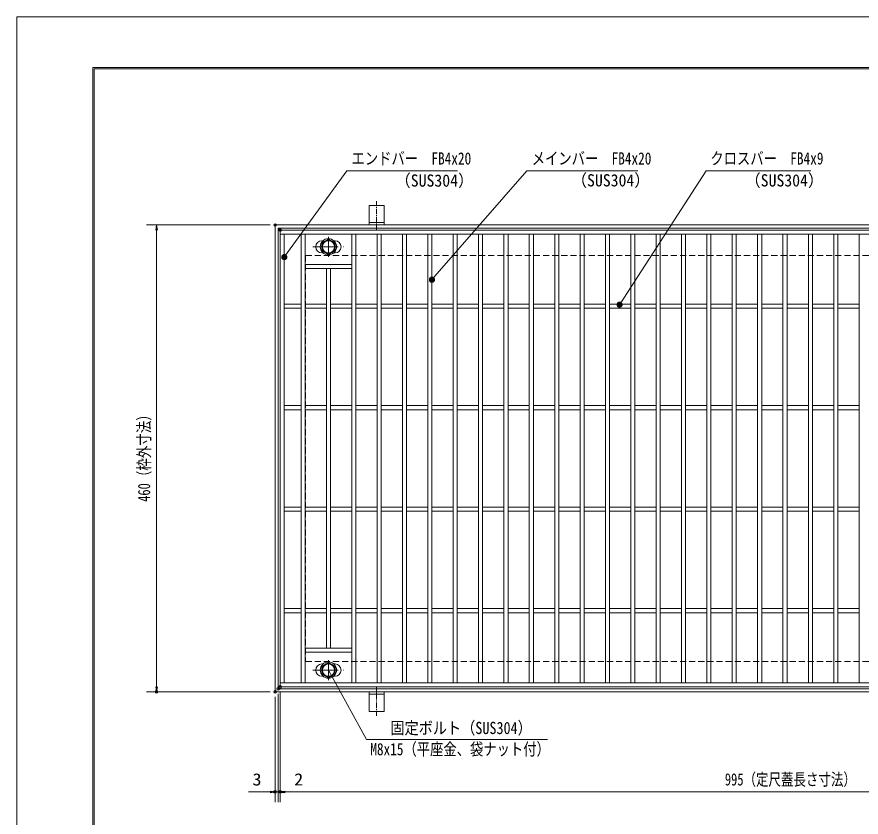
# Model space of a CAD drawing. Units: millimetres, scale not verified. Extents: x -1050 to 1050, y -742 to 742.
# Drawn here: x -1050 to -218, y -46 to 742 of the extents above; entities that cross this region are included whole.
import ezdxf
from ezdxf.enums import TextEntityAlignment as Align

# ---------------------------------------------------------------- set-up
doc = ezdxf.new("R2010")
doc.units = ezdxf.units.MM
doc.header["$LTSCALE"] = 5
doc.header["$PDMODE"] = 32
doc.header["$PDSIZE"] = 2.5
doc.linetypes.add('CHAIN1', pattern=[8, 5, -1, 1, -1])
doc.linetypes.add('DASHED1', pattern=[1.8, 1.2, -0.6])
for name, color, linetype, lineweight in [('0-0_7-図\u3000枠', 4, 'Continuous', 9), ('0-1_寸法注釈', 2, 'Continuous', 9), ('0-2_蓋', 5, 'Continuous', 9), ('0-3_0', 2, 'Continuous', 9), ('0-4_DEFPOINTS', 134, 'Continuous', 9), ('0-7_中心線', 6, 'CHAIN1', 9), ('0-8_枠', 7, 'Continuous', 9), ('0-9_溝開口', 4, 'DASHED1', 9), ('0-A_アンカー', 7, 'Continuous', 9), ('0-B_締付部品', 7, 'Continuous', 9)]:
    doc.layers.add(name, color=color, linetype=linetype, lineweight=lineweight)
doc.styles.add('ＭＳ ゴシック', font='')
doc.styles.get('ＭＳ ゴシック').set_extended_font_data('MS Gothic')

# ---------------------------------------------------------------- blocks, each defined once
blk = doc.blocks.new('_OPEN')
at = {"layer": '0-3_0'}
blk.add_line((0, 0), (-5, 0), dxfattribs=at)
blk.add_lwpolyline([(-5, 0.833), (0, 0), (-5, -0.833)], dxfattribs=at)
blk = doc.blocks.new('A$C5D7C781A')
at = {"layer": '0-A_アンカー', "color": 6, "linetype": 'CHAIN1'}
blk.add_line((37.5, 140.11), (37.5, 0), dxfattribs=at)
at = {"layer": '0-A_アンカー'}
for p, q in [((0, 118.78), (0, 22.26)), ((0, 118.78), (75, 118.78)), ((75, 118.78), (75, 22.26)), ((75, 33.76), (0, 33.76)), ((0, 22.26), (75, 22.26))]:
    blk.add_line(p, q, dxfattribs=at)
blk = doc.blocks.new('_Dot')
at = {"layer": '0-3_0'}
for p, q in [((-2.5, 0), (-5, 0)), ((2.445, 0.5), (-2.445, 0.5)), ((1.997, 1.5), (-1.997, 1.5)), ((2.289, -0.995), (-2.289, -0.995)), ((1.499, -1.995), (-1.499, -1.995))]:
    blk.add_line(p, q, dxfattribs=at)
for points in [[(2.5, 0), (2.48, 0.313), (2.421, 0.622), (2.324, 0.92), (2.191, 1.204), (2.023, 1.469), (1.822, 1.711), (1.594, 1.926), (1.34, 2.111), (1.064, 2.262), (0.773, 2.378), (0.468, 2.456), (0.157, 2.495), (-0.157, 2.495), (-0.468, 2.456), (-0.773, 2.378), (-1.064, 2.262), (-1.34, 2.111), (-1.594, 1.926), (-1.822, 1.711), (-2.023, 1.469), (-2.191, 1.204), (-2.324, 0.92), (-2.421, 0.622), (-2.48, 0.313), (-2.5, 0), (0, 0)], [(-2.5, 0), (-2.48, -0.313), (-2.421, -0.622), (-2.324, -0.92), (-2.191, -1.204), (-2.023, -1.469), (-1.822, -1.711), (-1.594, -1.926), (-1.34, -2.111), (-1.064, -2.262), (-0.773, -2.378), (-0.468, -2.456), (-0.157, -2.495), (0.157, -2.495), (0.468, -2.456), (0.773, -2.378), (1.064, -2.262), (1.34, -2.111), (1.594, -1.926), (1.822, -1.711), (2.023, -1.469), (2.191, -1.204), (2.324, -0.92), (2.421, -0.622), (2.48, -0.313), (2.5, 0), (0, 0)]]:
    blk.add_lwpolyline(points, close=True, dxfattribs=at)

msp = doc.modelspace()

# ---------------------------------------------------------------- linework, layer by layer
at = {"layer": '0-0_7-図\u3000枠'}
for p, q in [((-975, -692.5), (-975, 692.5)), ((-973.75, -691.25), (-973.75, 691.25)), ((-973.75, 691.25), (998.75, 691.25))]:
    msp.add_line(p, q, dxfattribs=at)
msp.add_lwpolyline([(-975, 692.5), (1000, 692.5), (1000, -692.5)], dxfattribs=at)
at = {"layer": '0-1_寸法注釈'}
for p, q in [((-800.45, 537.475), (-922.363, 537.475)), ((-912.363, 532.475), (-912.363, 82.475)), ((-800.45, 77.475), (-922.363, 77.475)), ((-792.45, 75.475), (-792.45, -31.047)), ((-792.45, 75.475), (-792.45, -31.047)), ((-790.45, 77.475), (-790.45, -31.047)), ((-790.45, 77.475), (-790.45, -31.047)), ((-795.45, 72.475), (-795.45, -31.047)), ((-800.45, -21.047), (-821.563, -21.047)), ((-797.45, -21.047), (-802.45, -21.047)), ((-792.45, -21.047), (-795.45, -21.047)), ((-792.45, -21.047), (-790.45, -21.047)), ((-787.45, -21.047), (-782.45, -21.047)), ((-785.45, -21.047), (199.55, -21.047)), ((-785.45, -21.047), (-764.337, -21.047))]:
    msp.add_line(p, q, dxfattribs=at)
for points in [[(-615.707, 590.749), (-724.931, 590.749), (-785.857, 506.667)], [(-438.147, 590.749), (-547.371, 590.749), (-640.288, 484.279)], [(-267.513, 590.749), (-370.72, 590.749), (-455.447, 459.812)], [(-526.9, 30.436), (-705.531, 30.436), (-742.95, 98.972)]]:
    msp.add_lwpolyline(points, dxfattribs=at)
at = {"layer": '0-2_蓋'}
for p, q in [((204.55, 532.475), (-790.45, 532.475)), ((-790.45, 82.475), (-790.45, 532.475)), ((204.55, 528.475), (-790.45, 528.475)), ((-786.45, 86.475), (-786.45, 528.475)), ((-769.95, 528.475), (-769.95, 86.475)), ((-765.95, 528.475), (-765.95, 86.475)), ((-719.95, 528.475), (-719.95, 86.475)), ((-715.95, 528.475), (-715.95, 86.475)), ((-694.95, 528.475), (-694.95, 86.475)), ((-690.95, 528.475), (-690.95, 86.475)), ((-669.95, 528.475), (-669.95, 86.475)), ((-665.95, 528.475), (-665.95, 86.475)), ((-644.95, 528.475), (-644.95, 86.475)), ((-640.95, 528.475), (-640.95, 86.475)), ((-619.95, 528.475), (-619.95, 86.475)), ((-615.95, 528.475), (-615.95, 86.475)), ((-594.95, 528.475), (-594.95, 86.475)), ((-590.95, 528.475), (-590.95, 86.475)), ((-569.95, 528.475), (-569.95, 86.475)), ((-565.95, 528.475), (-565.95, 86.475)), ((-544.95, 528.475), (-544.95, 86.475)), ((-540.95, 528.475), (-540.95, 86.475)), ((-519.95, 528.475), (-519.95, 86.475)), ((-515.95, 528.475), (-515.95, 86.475)), ((-494.95, 528.475), (-494.95, 86.475)), ((-490.95, 528.475), (-490.95, 86.475)), ((-469.95, 528.475), (-469.95, 86.475)), ((-465.95, 528.475), (-465.95, 86.475)), ((-444.95, 528.475), (-444.95, 86.475)), ((-440.95, 528.475), (-440.95, 86.475)), ((-419.95, 528.475), (-419.95, 86.475)), ((-415.95, 528.475), (-415.95, 86.475)), ((-394.95, 528.475), (-394.95, 86.475)), ((-390.95, 528.475), (-390.95, 86.475)), ((-369.95, 528.475), (-369.95, 86.475)), ((-365.95, 528.475), (-365.95, 86.475)), ((-344.95, 528.475), (-344.95, 86.475)), ((-340.95, 528.475), (-340.95, 86.475)), ((-319.95, 528.475), (-319.95, 86.475)), ((-315.95, 528.475), (-315.95, 86.475)), ((-294.95, 528.475), (-294.95, 86.475)), ((-290.95, 528.475), (-290.95, 86.475)), ((-269.95, 528.475), (-269.95, 86.475)), ((-265.95, 528.475), (-265.95, 86.475)), ((-244.95, 528.475), (-244.95, 86.475)), ((-240.95, 528.475), (-240.95, 86.475)), ((-219.95, 528.475), (-219.95, 86.475)), ((-749.45, 521.978), (-748.238, 521.978)), ((-737.662, 521.978), (-736.45, 521.978)), ((-749.45, 509.978), (-748.245, 509.978)), ((-737.655, 509.978), (-736.45, 509.978)), ((-719.95, 498.475), (-765.95, 498.475)), ((-719.95, 494.475), (-765.95, 494.475)), ((-744.95, 494.475), (-744.95, 120.475)), ((-740.95, 494.475), (-740.95, 120.475)), ((-769.95, 459.475), (-786.45, 459.475)), ((-744.95, 459.475), (-765.95, 459.475)), ((-719.95, 459.475), (-740.95, 459.475)), ((-694.95, 459.475), (-715.95, 459.475)), ((-669.95, 459.475), (-690.95, 459.475)), ((-644.95, 459.475), (-665.95, 459.475)), ((-619.95, 459.475), (-640.95, 459.475)), ((-594.95, 459.475), (-615.95, 459.475)), ((-569.95, 459.475), (-590.95, 459.475)), ((-544.95, 459.475), (-565.95, 459.475)), ((-519.95, 459.475), (-540.95, 459.475)), ((-494.95, 459.475), (-515.95, 459.475)), ((-469.95, 459.475), (-490.95, 459.475)), ((-444.95, 459.475), (-465.95, 459.475)), ((-419.95, 459.475), (-440.95, 459.475)), ((-394.95, 459.475), (-415.95, 459.475)), ((-369.95, 459.475), (-390.95, 459.475)), ((-344.95, 459.475), (-365.95, 459.475)), ((-319.95, 459.475), (-340.95, 459.475)), ((-294.95, 459.475), (-315.95, 459.475)), ((-269.95, 459.475), (-290.95, 459.475)), ((-244.95, 459.475), (-265.95, 459.475)), ((-219.95, 459.475), (-240.95, 459.475)), ((-769.95, 455.475), (-786.45, 455.475)), ((-744.95, 455.475), (-765.95, 455.475)), ((-719.95, 455.475), (-740.95, 455.475)), ((-694.95, 455.475), (-715.95, 455.475)), ((-669.95, 455.475), (-690.95, 455.475)), ((-644.95, 455.475), (-665.95, 455.475)), ((-619.95, 455.475), (-640.95, 455.475)), ((-594.95, 455.475), (-615.95, 455.475)), ((-569.95, 455.475), (-590.95, 455.475)), ((-544.95, 455.475), (-565.95, 455.475)), ((-519.95, 455.475), (-540.95, 455.475)), ((-494.95, 455.475), (-515.95, 455.475)), ((-469.95, 455.475), (-490.95, 455.475)), ((-444.95, 455.475), (-465.95, 455.475)), ((-419.95, 455.475), (-440.95, 455.475)), ((-394.95, 455.475), (-415.95, 455.475)), ((-369.95, 455.475), (-390.95, 455.475)), ((-344.95, 455.475), (-365.95, 455.475)), ((-319.95, 455.475), (-340.95, 455.475)), ((-294.95, 455.475), (-315.95, 455.475)), ((-269.95, 455.475), (-290.95, 455.475)), ((-244.95, 455.475), (-265.95, 455.475)), ((-219.95, 455.475), (-240.95, 455.475)), ((-769.95, 359.475), (-786.45, 359.475)), ((-744.95, 359.475), (-765.95, 359.475)), ((-719.95, 359.475), (-740.95, 359.475)), ((-694.95, 359.475), (-715.95, 359.475)), ((-669.95, 359.475), (-690.95, 359.475)), ((-644.95, 359.475), (-665.95, 359.475)), ((-619.95, 359.475), (-640.95, 359.475)), ((-594.95, 359.475), (-615.95, 359.475)), ((-569.95, 359.475), (-590.95, 359.475)), ((-544.95, 359.475), (-565.95, 359.475)), ((-519.95, 359.475), (-540.95, 359.475)), ((-494.95, 359.475), (-515.95, 359.475)), ((-469.95, 359.475), (-490.95, 359.475)), ((-444.95, 359.475), (-465.95, 359.475)), ((-419.95, 359.475), (-440.95, 359.475)), ((-394.95, 359.475), (-415.95, 359.475)), ((-369.95, 359.475), (-390.95, 359.475)), ((-344.95, 359.475), (-365.95, 359.475)), ((-319.95, 359.475), (-340.95, 359.475)), ((-294.95, 359.475), (-315.95, 359.475)), ((-269.95, 359.475), (-290.95, 359.475)), ((-244.95, 359.475), (-265.95, 359.475)), ((-219.95, 359.475), (-240.95, 359.475)), ((-769.95, 355.475), (-786.45, 355.475)), ((-744.95, 355.475), (-765.95, 355.475)), ((-719.95, 355.475), (-740.95, 355.475)), ((-694.95, 355.475), (-715.95, 355.475)), ((-669.95, 355.475), (-690.95, 355.475)), ((-644.95, 355.475), (-665.95, 355.475)), ((-619.95, 355.475), (-640.95, 355.475)), ((-594.95, 355.475), (-615.95, 355.475)), ((-569.95, 355.475), (-590.95, 355.475)), ((-544.95, 355.475), (-565.95, 355.475)), ((-519.95, 355.475), (-540.95, 355.475)), ((-494.95, 355.475), (-515.95, 355.475)), ((-469.95, 355.475), (-490.95, 355.475)), ((-444.95, 355.475), (-465.95, 355.475)), ((-419.95, 355.475), (-440.95, 355.475)), ((-394.95, 355.475), (-415.95, 355.475)), ((-369.95, 355.475), (-390.95, 355.475)), ((-344.95, 355.475), (-365.95, 355.475)), ((-319.95, 355.475), (-340.95, 355.475)), ((-294.95, 355.475), (-315.95, 355.475)), ((-269.95, 355.475), (-290.95, 355.475)), ((-244.95, 355.475), (-265.95, 355.475)), ((-219.95, 355.475), (-240.95, 355.475)), ((-769.95, 259.475), (-786.45, 259.475)), ((-744.95, 259.475), (-765.95, 259.475)), ((-719.95, 259.475), (-740.95, 259.475)), ((-694.95, 259.475), (-715.95, 259.475)), ((-669.95, 259.475), (-690.95, 259.475)), ((-644.95, 259.475), (-665.95, 259.475)), ((-619.95, 259.475), (-640.95, 259.475)), ((-594.95, 259.475), (-615.95, 259.475)), ((-569.95, 259.475), (-590.95, 259.475)), ((-544.95, 259.475), (-565.95, 259.475)), ((-519.95, 259.475), (-540.95, 259.475)), ((-494.95, 259.475), (-515.95, 259.475)), ((-469.95, 259.475), (-490.95, 259.475)), ((-444.95, 259.475), (-465.95, 259.475)), ((-419.95, 259.475), (-440.95, 259.475)), ((-394.95, 259.475), (-415.95, 259.475)), ((-369.95, 259.475), (-390.95, 259.475)), ((-344.95, 259.475), (-365.95, 259.475)), ((-319.95, 259.475), (-340.95, 259.475)), ((-294.95, 259.475), (-315.95, 259.475)), ((-269.95, 259.475), (-290.95, 259.475)), ((-244.95, 259.475), (-265.95, 259.475)), ((-219.95, 259.475), (-240.95, 259.475)), ((-769.95, 255.475), (-786.45, 255.475)), ((-744.95, 255.475), (-765.95, 255.475)), ((-719.95, 255.475), (-740.95, 255.475)), ((-694.95, 255.475), (-715.95, 255.475)), ((-669.95, 255.475), (-690.95, 255.475)), ((-644.95, 255.475), (-665.95, 255.475)), ((-619.95, 255.475), (-640.95, 255.475)), ((-594.95, 255.475), (-615.95, 255.475)), ((-569.95, 255.475), (-590.95, 255.475)), ((-544.95, 255.475), (-565.95, 255.475)), ((-519.95, 255.475), (-540.95, 255.475)), ((-494.95, 255.475), (-515.95, 255.475)), ((-469.95, 255.475), (-490.95, 255.475)), ((-444.95, 255.475), (-465.95, 255.475)), ((-419.95, 255.475), (-440.95, 255.475)), ((-394.95, 255.475), (-415.95, 255.475)), ((-369.95, 255.475), (-390.95, 255.475)), ((-344.95, 255.475), (-365.95, 255.475)), ((-319.95, 255.475), (-340.95, 255.475)), ((-294.95, 255.475), (-315.95, 255.475)), ((-269.95, 255.475), (-290.95, 255.475)), ((-244.95, 255.475), (-265.95, 255.475)), ((-219.95, 255.475), (-240.95, 255.475)), ((-769.95, 159.475), (-786.45, 159.475)), ((-744.95, 159.475), (-765.95, 159.475)), ((-719.95, 159.475), (-740.95, 159.475)), ((-694.95, 159.475), (-715.95, 159.475)), ((-669.95, 159.475), (-690.95, 159.475)), ((-644.95, 159.475), (-665.95, 159.475)), ((-619.95, 159.475), (-640.95, 159.475)), ((-594.95, 159.475), (-615.95, 159.475)), ((-569.95, 159.475), (-590.95, 159.475)), ((-544.95, 159.475), (-565.95, 159.475)), ((-519.95, 159.475), (-540.95, 159.475)), ((-494.95, 159.475), (-515.95, 159.475)), ((-469.95, 159.475), (-490.95, 159.475)), ((-444.95, 159.475), (-465.95, 159.475)), ((-419.95, 159.475), (-440.95, 159.475)), ((-394.95, 159.475), (-415.95, 159.475)), ((-369.95, 159.475), (-390.95, 159.475)), ((-344.95, 159.475), (-365.95, 159.475)), ((-319.95, 159.475), (-340.95, 159.475)), ((-294.95, 159.475), (-315.95, 159.475)), ((-269.95, 159.475), (-290.95, 159.475)), ((-244.95, 159.475), (-265.95, 159.475)), ((-219.95, 159.475), (-240.95, 159.475)), ((-769.95, 155.475), (-786.45, 155.475)), ((-744.95, 155.475), (-765.95, 155.475)), ((-719.95, 155.475), (-740.95, 155.475)), ((-694.95, 155.475), (-715.95, 155.475)), ((-669.95, 155.475), (-690.95, 155.475)), ((-644.95, 155.475), (-665.95, 155.475)), ((-619.95, 155.475), (-640.95, 155.475)), ((-594.95, 155.475), (-615.95, 155.475)), ((-569.95, 155.475), (-590.95, 155.475)), ((-544.95, 155.475), (-565.95, 155.475)), ((-519.95, 155.475), (-540.95, 155.475)), ((-494.95, 155.475), (-515.95, 155.475)), ((-469.95, 155.475), (-490.95, 155.475)), ((-444.95, 155.475), (-465.95, 155.475)), ((-419.95, 155.475), (-440.95, 155.475)), ((-394.95, 155.475), (-415.95, 155.475)), ((-369.95, 155.475), (-390.95, 155.475)), ((-344.95, 155.475), (-365.95, 155.475)), ((-319.95, 155.475), (-340.95, 155.475)), ((-294.95, 155.475), (-315.95, 155.475)), ((-269.95, 155.475), (-290.95, 155.475)), ((-244.95, 155.475), (-265.95, 155.475)), ((-219.95, 155.475), (-240.95, 155.475)), ((-719.95, 120.475), (-765.95, 120.475)), ((-719.95, 116.475), (-765.95, 116.475)), ((-749.45, 104.972), (-748.245, 104.972)), ((-737.655, 104.972), (-736.45, 104.972)), ((-749.45, 92.972), (-748.238, 92.972)), ((-737.662, 92.972), (-736.45, 92.972)), ((-790.45, 86.475), (204.55, 86.475)), ((-790.45, 82.475), (204.55, 82.475))]:
    msp.add_line(p, q, dxfattribs=at)
for centre, start, end in [((-749.45, 515.978), 90, 270), ((-736.45, 515.978), 270, 90), ((-749.45, 98.972), 90, 270), ((-736.45, 98.972), 270, 90)]:
    msp.add_arc(centre, 6, start, end, dxfattribs=at)
at = {"layer": '0-2_蓋', "color": 7}
for p in [(-790.45, 532.475), (-790.45, 82.475)]:
    msp.add_point(p, dxfattribs=at)
at = {"layer": '0-4_DEFPOINTS'}
msp.add_lwpolyline([(-1050, -742.5), (-1050, 742.5), (1050, 742.5), (1050, -742.5)], close=True, dxfattribs=at)
for p in [(-795.45, 537.475), (-790.45, 82.475), (-912.363, 77.475), (-795.45, 77.475), (-795.45, 77.475), (-792.45, 80.475), (-795.45, -21.047), (-790.45, -21.047)]:
    msp.add_point(p, dxfattribs=at)
at = {"layer": '0-7_中心線'}
for p, q in [((-742.95, 525.871), (-742.95, 506.085)), ((-758.196, 515.978), (-727.704, 515.978)), ((-742.95, 89.079), (-742.95, 108.865)), ((-758.196, 98.972), (-727.704, 98.972))]:
    msp.add_line(p, q, dxfattribs=at)
at = {"layer": '0-8_枠'}
for p, q in [((-795.45, 537.475), (409.55, 537.475)), ((-795.45, 537.475), (-795.45, 77.475)), ((-792.45, 534.475), (407.714, 534.475)), ((-792.45, 534.475), (-792.45, 80.475)), ((-795.45, 77.475), (409.55, 77.475)), ((-792.45, 80.475), (411.386, 80.475))]:
    msp.add_line(p, q, dxfattribs=at)
at = {"layer": '0-9_溝開口'}
for p, q in [((-765.45, 507.475), (204.55, 507.475)), ((-765.45, 507.475), (-765.45, 107.475)), ((-765.45, 107.475), (204.55, 107.475))]:
    msp.add_line(p, q, dxfattribs=at)
at = {"layer": '0-B_締付部品'}
for p, q in [((-749.45, 519.731), (-742.95, 523.483)), ((-749.45, 512.225), (-749.45, 519.731)), ((-742.95, 508.472), (-749.45, 512.225)), ((-736.45, 512.225), (-742.95, 508.472)), ((-736.45, 102.725), (-742.95, 106.478)), ((-736.45, 95.219), (-736.45, 102.725)), ((-749.45, 95.219), (-742.95, 91.467)), ((-742.95, 91.467), (-736.45, 95.219))]:
    msp.add_line(p, q, dxfattribs=at)
for points in [[(-742.95, 523.483), (-736.45, 519.731), (-736.45, 512.225)], [(-742.95, 106.478), (-749.45, 102.725), (-749.45, 95.219)]]:
    msp.add_lwpolyline(points, dxfattribs=at)
for centre, radius in [((-742.95, 515.975), 8), ((-742.95, 515.978), 6.5), ((-742.95, 515.978), 5.993), ((-742.95, 98.975), 8), ((-742.95, 98.972), 6.5), ((-742.95, 98.972), 5.993)]:
    msp.add_circle(centre, radius, dxfattribs=at)

# ---------------------------------------------------------------- block references
at = {"layer": '0-1_寸法注釈'}
for name, p, rotation in [('_OPEN', (-912.363, 537.475), 90), ('_Dot', (-786.45, 505.862), 233.62864), ('_Dot', (-640.95, 483.53), 228.58426), ('_Dot', (-455.995, 458.975), 236.78669), ('_OPEN', (-912.363, 77.475), 270), ('_OPEN', (-792.45, -21.047), 180), ('_OPEN', (-790.45, -21.047), 180), ('_OPEN', (-790.45, -21.047), 180)]:
    msp.add_blockref(name, p, dxfattribs=dict(at, rotation=rotation))
for p in [(-795.45, -21.047), (-792.45, -21.047)]:
    msp.add_blockref('_OPEN', p, dxfattribs=at)
at = {"layer": '0-A_アンカー', "xscale": 0.2, "yscale": 0.2}
msp.add_blockref('A$C5D7C781A', (-702.95, 533.023), dxfattribs=at)
at = {"layer": '0-A_アンカー', "xscale": -0.2, "yscale": 0.2, "rotation": 180}
msp.add_blockref('A$C5D7C781A', (-702.95, 81.927), dxfattribs=at)

# ---------------------------------------------------------------- texts
at = {"layer": '0-1_寸法注釈', "color": 7, "style": 'ＭＳ ゴシック'}
for s, height, width, p in [('エンドバー\u3000FB4x20', 12.02, 0.8, (-720.154, 593.436)), ('メインバー\u3000FB4x20', 12.02, 0.8, (-542.593, 593.436)), ('クロスバー\u3000FB4x9', 12.03, 0.8, (-366.554, 593.436)), ('（SUS304）', 12.02, 0.95, (-677.407, 571.644)), ('（SUS304）', 12.02, 0.95, (-503.663, 571.881)), ('（SUS304）', 12.02, 0.95, (-332.518, 571.805)), ('固定ボルト（SUS304）', 12.03, 0.85, (-681.88, 32.308)), ('M8x15（平座金、袋ナット付）', 12.02, 0.8, (-701.701, 11.457)), ('3', 12.02, 1.1, (-817.873, -18.36)), ('2', 12.02, 1.1, (-776.76, -18.36)), ('995（定尺蓋長さ寸法）', 12.03, 0.75, (-352.249, -18.36))]:
    msp.add_text(s, height=height, dxfattribs=dict(at, width=width)).set_placement(p, align=Align.BOTTOM_LEFT)
at = {"layer": '0-1_寸法注釈', "color": 7, "style": 'ＭＳ ゴシック', "width": 0.75}
msp.add_text('460（枠外寸法）', height=12.03, rotation=90, dxfattribs=at).set_placement((-915.05, 264.682), align=Align.BOTTOM_LEFT)

doc.saveas('drawing.dxf')
